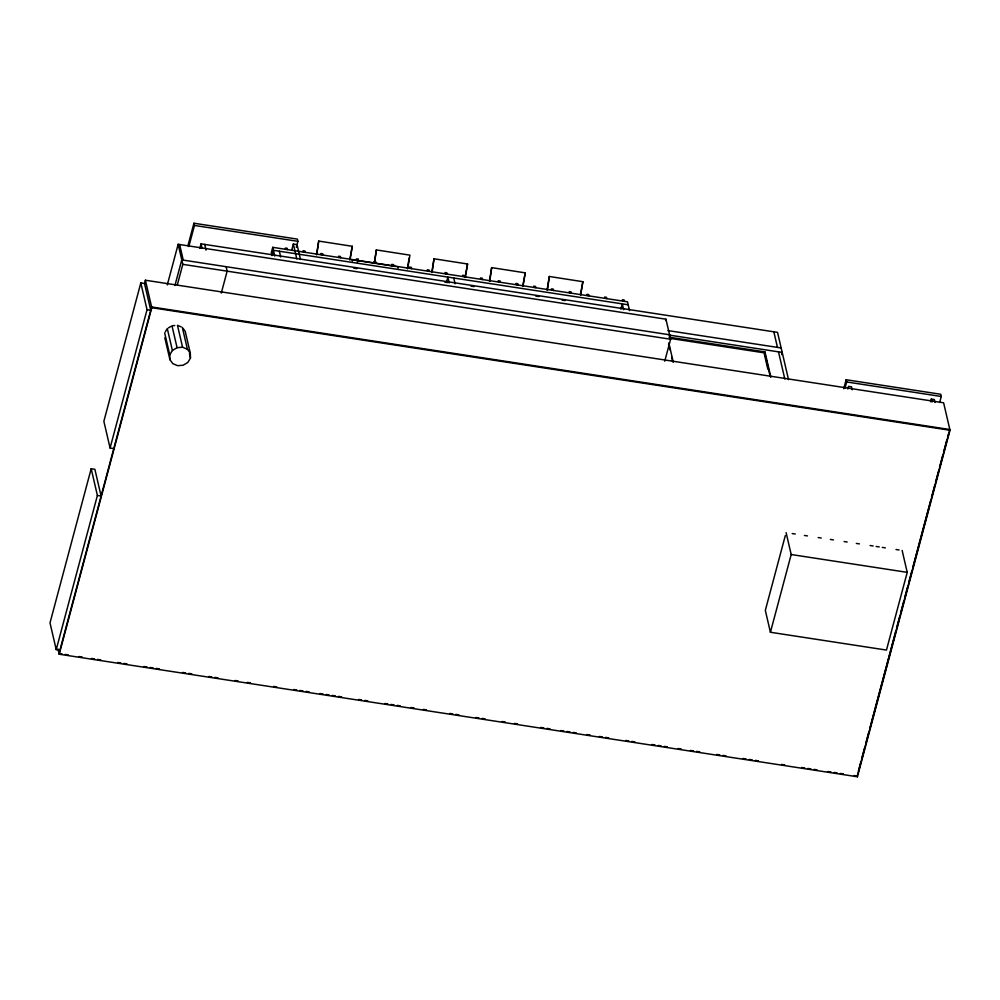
<?xml version="1.0" encoding="UTF-8"?>
<svg xmlns="http://www.w3.org/2000/svg" width="1000" height="1000" viewBox="0 0 1000 1000"><rect width="100%" height="100%" fill="white"/><g stroke="black" fill="none" stroke-linecap="round" stroke-linejoin="round"><path stroke-width="1.5" d="M316.5 254.638L318.712 241.075L352.275 246.287L350.062 259.862M316.8 254.762L318.712 241.075M349.762 259.75L352.275 246.287M374.15 263.488L376.362 249.925L409.925 255.15L407.713 268.712M374.7 262.1L376.362 249.925M407.413 268.6L409.125 258.05M431.8 272.35L434.012 258.775L467.575 264L465.363 277.562M432.1 272.462L434.012 258.775M465.55 274.438L467.575 264M489.45 281.2L491.662 267.625L525.225 272.85L523.013 286.413M489.75 281.312L491.662 267.625M522.7 286.3L525.225 272.85M547.1 290.05L549.312 276.475L582.875 281.7L580.662 295.275M547.4 290.163L549.312 276.475M580.6 293.65L582.875 281.7M91.188 468.725L97.4 495.462L101.1 496.025L94.875 469.3L91.188 468.725L50 622.888L56.225 649.613L59.825 649.812M140.812 282.95L147.037 309.688L150.738 310.25L144.512 283.525L140.812 282.95L103.863 421.3L110.075 448.025L113.775 448.6M144.512 283.525L145.387 280.225L943.612 402.788L950 430.262L857.425 776.775L59.212 654.212L58 649.025M56.225 649.613L97.4 495.462M110.075 448.025L147.037 309.688M59.212 654.212L151.788 307.7L145.387 280.225M167.288 284.95L178.15 244.3L665.938 319.2L670.612 339.237L664.737 361.2M179.275 245.837L179.625 244.525L183.25 260.113M174.938 285.487L181.775 259.887L669.575 334.787M177.338 284.837L182.812 264.35L178.15 244.3M187.913 245.787L193.938 223.225L297.413 239.112L297.925 241.337L296.325 247.35M188.825 246.513L194.462 225.45L193.938 223.225M199.838 248.363L201.05 243.85L777.537 332.375L788.525 379.625M221.287 293.113L227.15 271.15L226.125 266.7M629.538 310.575L627.5 301.812L272.738 247.338L271.325 252.613L272.025 255.588L273.425 250.312L628.188 304.788M291.75 250.062L293.35 244.062L297.05 244.625L300.5 259.475M357.362 262.213L358.162 259.2L356.325 258.925L356.625 260.225M446.438 282.362L447.85 277.087L449.2 282.887M620.862 309.15L622.275 303.875L623.625 309.662M665.588 320.513L665.938 319.2M668.938 337.175L764.975 351.925L764.362 354.225L767.812 369.075M781.612 354.613L782.2 352.413L669.038 335.05M785.3 535.612L765.325 610.363L770.425 632.263L886.462 650.075L907.225 572.35L902.138 550.438M770.425 632.263L791.188 554.525L786.1 532.625M843.737 388.725L846.137 379.738L940.738 394.263L941.263 396.488L939.663 402.488M845.062 387.962L846.663 381.962L846.137 379.738M847.85 389.012L848.562 386.375L851.513 386.825L852.2 389.8M930.638 401.712L931.338 399.087L934.287 399.538L934.987 402.5M858.45 770.863L860.863 761.838M861.663 758.838L864.875 746.8M865.675 743.787L868.888 731.762M869.7 728.75L895.812 630.988M896.625 627.975L899.837 615.938M900.638 612.938L903.85 600.9M904.663 597.9L907.875 585.862M908.675 582.85L911.888 570.825M912.7 567.812L930.775 500.125M931.587 497.113L934.8 485.087M935.6 482.075L938.812 470.05M939.613 467.038L942.837 455M943.637 452L946.85 439.963M947.65 436.95L948.95 432.812M857.537 774.938L949.825 429.525L151.613 306.962L59.037 653.475L62.125 653.95M165.325 331.863L167.288 328.562L172.387 350.475L169.762 354.875L169.925 359.7L172.8 363.65L177.65 365.688L183.15 365.238L187.838 362.45L190.463 358.05L190.312 353.225L185.212 331.325L183.05 328.35M168.463 327.875L170.8 326.475M172.387 350.475L177.075 347.675L182.575 347.238L187.425 349.263L190.312 353.225M174.725 325.55L171.975 325.775L177.075 347.675M194.462 225.45L297.925 241.337M396.287 266.55L351.987 259.75L352.287 261.05M353.762 268.137L356.85 268.612M444.775 282.113L447.863 282.575M471 286.137L474.075 286.6M535.775 296.075L538.862 296.55M562 300.1L565.087 300.575M667.962 330.588L781.162 347.962M670.2 338.4L764.712 352.912L770.238 376.675M182.812 264.35L670.612 339.237M846.663 381.962L941.263 396.488M151.788 307.7L950 430.262M792.2 533.562L795.263 534.025M804.412 535.438L807.475 535.913M818.162 537.55L821.213 538.013M830.375 539.425L833.425 539.888M844.112 541.538L847.163 542M856.325 543.413L859.388 543.875M870.075 545.513L873.125 545.988M876.175 546.45L879.225 546.925M882.288 547.388L885.337 547.863M896.025 549.5L899.075 549.975M791.188 554.525L907.225 572.35M65.213 654.425L68.3 654.9M79.112 656.562L82.2 657.038M91.463 658.45L94.55 658.925M97.638 659.4L100.725 659.875M117.7 662.487L120.787 662.962M123.875 663.438L126.975 663.913M143.95 666.513L147.037 666.988M150.125 667.463L153.212 667.938M156.3 668.413L159.388 668.888M182.55 672.438L185.637 672.913M188.725 673.388L191.812 673.863M208.8 676.475L211.887 676.95M214.975 677.412L218.062 677.887M235.05 680.5L238.137 680.975M247.4 682.4L250.487 682.875M273.637 686.425L276.725 686.9M293.712 689.513L296.8 689.987M299.887 690.462L302.975 690.925M306.062 691.4L309.15 691.875M319.962 693.538L323.05 694.013M326.138 694.488L329.225 694.963M332.312 695.438L335.4 695.913M338.488 696.388L341.575 696.862M358.562 699.463L361.65 699.938M364.738 700.413L367.825 700.888M384.8 703.5L387.9 703.975M390.988 704.438L394.075 704.912M397.163 705.387L400.25 705.863M411.05 707.525L414.137 708M423.4 709.425L426.488 709.9M449.65 713.45L452.738 713.925M455.825 714.4L458.913 714.875M475.9 717.487L478.988 717.95M482.075 718.425L485.163 718.9M502.15 721.513L505.238 721.988M514.5 723.413L517.587 723.888M540.737 727.438L543.837 727.913M546.925 728.388L550.013 728.863M560.812 730.525L563.9 731M566.987 731.462L570.075 731.938M573.162 732.412L576.25 732.887M587.062 734.55L590.15 735.025M599.412 736.45L602.5 736.925M605.588 737.4L608.675 737.875M625.662 740.475L628.75 740.95M631.838 741.425L634.925 741.9M651.912 744.513L655 744.975M658.088 745.45L661.175 745.925M664.262 746.4L667.35 746.875M678.15 748.538L681.237 749.013M690.5 750.438L693.587 750.913M696.675 751.388L699.775 751.85M716.75 754.463L719.837 754.938M722.925 755.413L726.012 755.888M743 758.487L746.087 758.962M749.175 759.438L752.262 759.912M755.35 760.387L758.438 760.863M781.6 764.425L784.688 764.9M801.663 767.5L804.762 767.975M807.85 768.45L810.938 768.925M814.025 769.4L817.113 769.875M827.913 771.538L831 772M834.087 772.475L837.175 772.95M840.263 773.425L843.35 773.9M854.163 775.562L857.25 776.038L857.425 776.775M181.112 326.85L177.475 325.337L182.575 347.238M931.338 399.087L932.025 402.05M773.838 331.8L777.463 347.4M778.5 351.85L784.837 379.062M764.975 351.925L770.85 377.163M668.8 342.887L673.288 362.188M668.538 343.875L669.925 349.812M671.65 357.238L672.688 361.688M624.538 301.363L624.237 300.062L622.388 299.775L622.688 301.075M606.8 298.637L606.5 297.337L604.65 297.05L604.95 298.35M589.062 295.912L588.763 294.613L586.912 294.325L587.212 295.625M571.325 293.188L571.025 291.887L569.175 291.6L569.475 292.9M553.587 290.462L553.288 289.163L551.438 288.875L551.737 290.175M535.85 287.738L535.55 286.438L533.7 286.163L534 287.462M518.112 285.012L517.812 283.712L515.962 283.438L516.263 284.738M500.375 282.288L500.075 281L498.225 280.712L498.525 282.013M482.638 279.575L482.337 278.275L480.487 277.987L480.788 279.288M464.9 276.85L464.6 275.55L462.75 275.262L463.05 276.562M453.762 278L455.112 283.788M447.163 274.125L446.863 272.825L445.012 272.538L445.312 273.837M429.425 271.4L429.125 270.1L427.275 269.812L427.575 271.112M411.688 268.675L411.388 267.375L409.538 267.087L409.837 268.387M397.812 266.788L398.113 268.087M393.95 265.95L393.638 264.65L391.8 264.375L392.1 265.663M376.213 263.225L375.9 261.925L374.062 261.65L374.363 262.95M358.162 259.2L358.475 260.5M340.737 257.787L340.425 256.488L338.587 256.2L338.888 257.5M322.987 255.062L322.688 253.762L320.838 253.475L321.15 254.775M305.25 252.338L304.95 251.038L303.1 250.75L303.412 252.05M293.35 244.062L296.812 258.913M287.512 249.613L287.213 248.312L285.363 248.025L285.675 249.325M279.337 251.225L280.688 257.013M272.738 247.338L274.775 256.1M204.737 244.425L206.062 250.087M201.05 243.85L202.037 248.113M189.438 353.663L190.463 358.05M182.325 327.362L187.425 349.263M164.675 332.962L169.762 354.875M164.825 337.788L169.925 359.7"/></g></svg>
